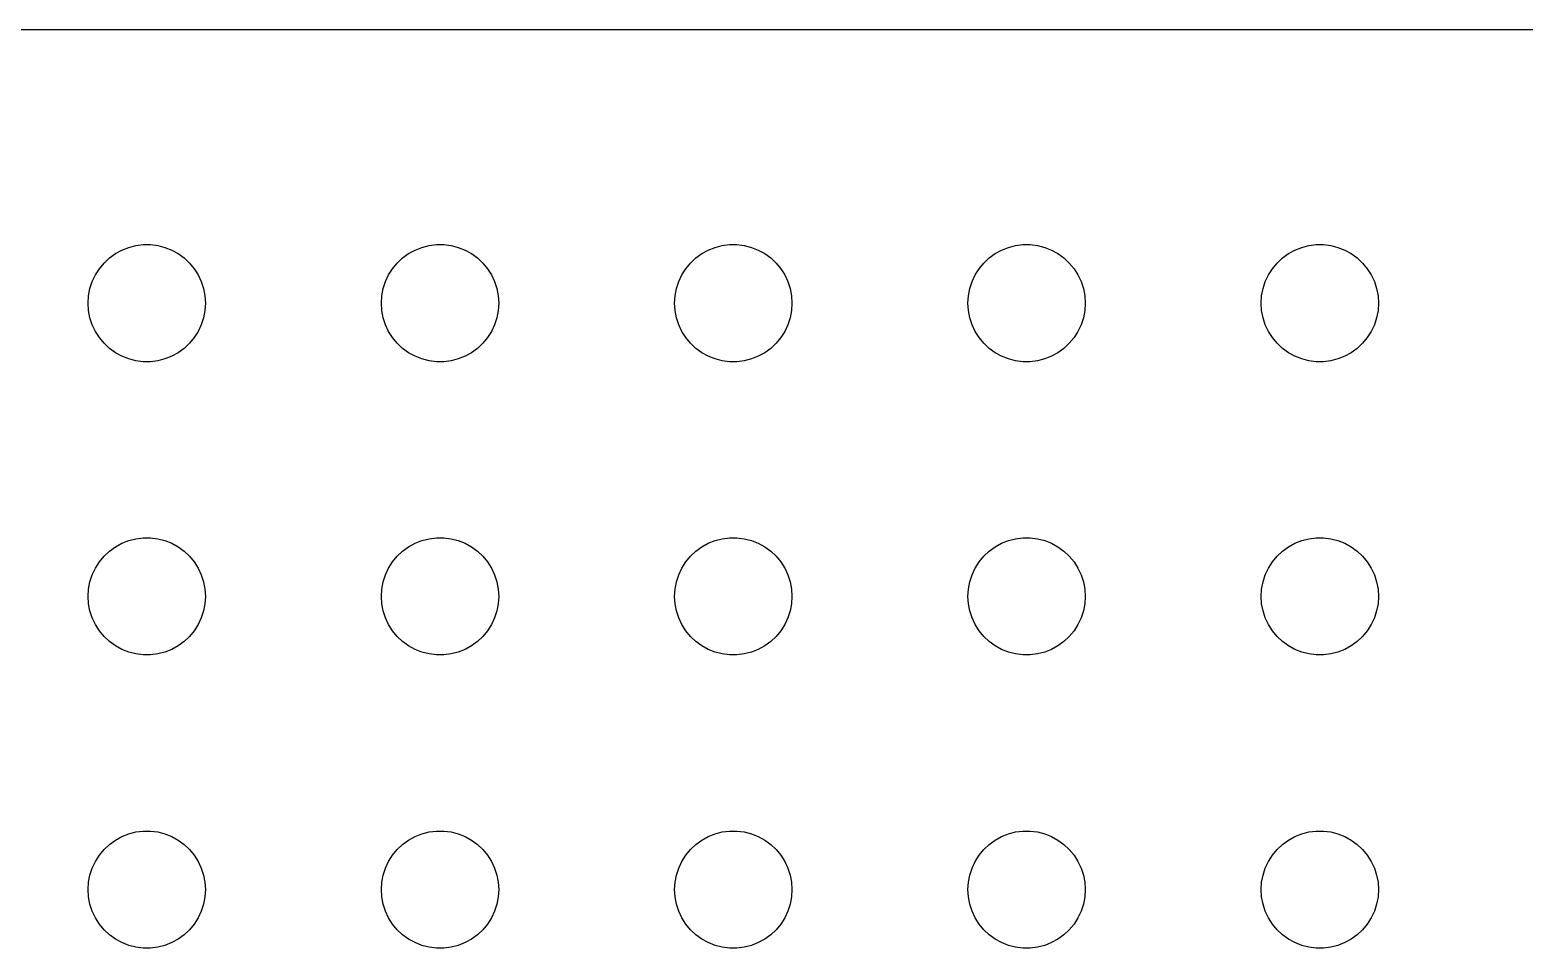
# Model space of a CAD drawing. Header units: metres. Extents: x -74 to 74, y -44 to 44.
# Drawn here: x -2.99 to 35.23, y 21 to 44.49 of the extents above; entities that cross this region are included whole.
import ezdxf

# ---------------------------------------------------------------- set-up
doc = ezdxf.new("R2010")
doc.units = ezdxf.units.M

msp = doc.modelspace()

# ---------------------------------------------------------------- linework, layer by layer
for p, q in [((69.8139, 44.4901), (-69.8139, 44.4901)), ((-0.281067, 38.9734), (-0.094177, 38.997)), ((-0.094177, 38.997), (0.094177, 38.997)), ((0.094177, 38.997), (0.281067, 38.9734)), ((7.21892, 38.9734), (7.40581, 38.997)), ((7.40581, 38.997), (7.59418, 38.997)), ((7.59418, 38.997), (7.78107, 38.9734)), ((14.7189, 38.9734), (14.9058, 38.997)), ((14.9058, 38.997), (15.0942, 38.997)), ((15.0942, 38.997), (15.2811, 38.9734)), ((22.2189, 38.9734), (22.4058, 38.997)), ((22.4058, 38.997), (22.5942, 38.997)), ((22.5942, 38.997), (22.7811, 38.9734)), ((29.7189, 38.9734), (29.9058, 38.997)), ((29.9058, 38.997), (30.0942, 38.997)), ((30.0942, 38.997), (30.2811, 38.9734)), ((-1.09344, 38.5268), (-0.956131, 38.6558)), ((-0.956131, 38.6558), (-0.803726, 38.7665)), ((-0.803726, 38.7665), (-0.638657, 38.8572)), ((-0.638657, 38.8572), (-0.463516, 38.9266)), ((-0.463516, 38.9266), (-0.281067, 38.9734)), ((0.281067, 38.9734), (0.463516, 38.9266)), ((0.463516, 38.9266), (0.638657, 38.8572)), ((0.638657, 38.8572), (0.803726, 38.7665)), ((0.803726, 38.7665), (0.956131, 38.6558)), ((0.956131, 38.6558), (1.09344, 38.5268)), ((6.40654, 38.5268), (6.54385, 38.6558)), ((6.54385, 38.6558), (6.69626, 38.7665)), ((6.69626, 38.7665), (6.86133, 38.8572)), ((6.86133, 38.8572), (7.03647, 38.9266)), ((7.03647, 38.9266), (7.21892, 38.9734)), ((7.78107, 38.9734), (7.96352, 38.9266)), ((7.96352, 38.9266), (8.13866, 38.8572)), ((8.13866, 38.8572), (8.30373, 38.7665)), ((8.30373, 38.7665), (8.45613, 38.6558)), ((8.45613, 38.6558), (8.59344, 38.5268)), ((13.9065, 38.5268), (14.0439, 38.6558)), ((14.0439, 38.6558), (14.1963, 38.7665)), ((14.1963, 38.7665), (14.3613, 38.8572)), ((14.3613, 38.8572), (14.5365, 38.9266)), ((14.5365, 38.9266), (14.7189, 38.9734)), ((15.2811, 38.9734), (15.4635, 38.9266)), ((15.4635, 38.9266), (15.6387, 38.8572)), ((15.6387, 38.8572), (15.8037, 38.7665)), ((15.8037, 38.7665), (15.9561, 38.6558)), ((15.9561, 38.6558), (16.0934, 38.5268)), ((21.4065, 38.5268), (21.5439, 38.6558)), ((21.5439, 38.6558), (21.6963, 38.7665)), ((21.6963, 38.7665), (21.8613, 38.8572)), ((21.8613, 38.8572), (22.0365, 38.9266)), ((22.0365, 38.9266), (22.2189, 38.9734)), ((22.7811, 38.9734), (22.9635, 38.9266)), ((22.9635, 38.9266), (23.1387, 38.8572)), ((23.1387, 38.8572), (23.3037, 38.7665)), ((23.3037, 38.7665), (23.4561, 38.6558)), ((23.4561, 38.6558), (23.5934, 38.5268)), ((28.9065, 38.5268), (29.0439, 38.6558)), ((29.0439, 38.6558), (29.1963, 38.7665)), ((29.1963, 38.7665), (29.3613, 38.8572)), ((29.3613, 38.8572), (29.5365, 38.9266)), ((29.5365, 38.9266), (29.7189, 38.9734)), ((30.2811, 38.9734), (30.4635, 38.9266)), ((30.4635, 38.9266), (30.6387, 38.8572)), ((30.6387, 38.8572), (30.8037, 38.7665)), ((30.8037, 38.7665), (30.9561, 38.6558)), ((30.9561, 38.6558), (31.0934, 38.5268)), ((-1.39465, 38.0522), (-1.31445, 38.2226)), ((-1.31445, 38.2226), (-1.21352, 38.3817)), ((-1.21352, 38.3817), (-1.09344, 38.5268)), ((1.09344, 38.5268), (1.21352, 38.3817)), ((1.21352, 38.3817), (1.31445, 38.2226)), ((1.31445, 38.2226), (1.39465, 38.0522)), ((6.10533, 38.0522), (6.18553, 38.2226)), ((6.18553, 38.2226), (6.28647, 38.3817)), ((6.28647, 38.3817), (6.40654, 38.5268)), ((8.59344, 38.5268), (8.71352, 38.3817)), ((8.71352, 38.3817), (8.81445, 38.2226)), ((8.81445, 38.2226), (8.89465, 38.0522)), ((13.6053, 38.0522), (13.6855, 38.2226)), ((13.6855, 38.2226), (13.7865, 38.3817)), ((13.7865, 38.3817), (13.9065, 38.5268)), ((16.0934, 38.5268), (16.2135, 38.3817)), ((16.2135, 38.3817), (16.3145, 38.2226)), ((16.3145, 38.2226), (16.3947, 38.0522)), ((21.1053, 38.0522), (21.1855, 38.2226)), ((21.1855, 38.2226), (21.2865, 38.3817)), ((21.2865, 38.3817), (21.4065, 38.5268)), ((23.5934, 38.5268), (23.7135, 38.3817)), ((23.7135, 38.3817), (23.8145, 38.2226)), ((23.8145, 38.2226), (23.8947, 38.0522)), ((28.6053, 38.0522), (28.6855, 38.2226)), ((28.6855, 38.2226), (28.7865, 38.3817)), ((28.7865, 38.3817), (28.9065, 38.5268)), ((31.0934, 38.5268), (31.2135, 38.3817)), ((31.2135, 38.3817), (31.3145, 38.2226)), ((31.3145, 38.2226), (31.3947, 38.0522)), ((-1.48816, 37.688), (-1.45287, 37.873)), ((-1.45287, 37.873), (-1.39465, 38.0522)), ((1.39465, 38.0522), (1.45287, 37.873)), ((1.45287, 37.873), (1.48816, 37.688)), ((6.01183, 37.688), (6.04712, 37.873)), ((6.04712, 37.873), (6.10533, 38.0522)), ((8.89465, 38.0522), (8.95287, 37.873)), ((8.95287, 37.873), (8.98816, 37.688)), ((13.5118, 37.688), (13.5471, 37.873)), ((13.5471, 37.873), (13.6053, 38.0522)), ((16.3947, 38.0522), (16.4529, 37.873)), ((16.4529, 37.873), (16.4882, 37.688)), ((21.0118, 37.688), (21.0471, 37.873)), ((21.0471, 37.873), (21.1053, 38.0522)), ((23.8947, 38.0522), (23.9529, 37.873)), ((23.9529, 37.873), (23.9882, 37.688)), ((28.5118, 37.688), (28.5471, 37.873)), ((28.5471, 37.873), (28.6053, 38.0522)), ((31.3947, 38.0522), (31.4529, 37.873)), ((31.4529, 37.873), (31.4882, 37.688)), ((-1.5, 37.5), (-1.48816, 37.688)), ((-1.48816, 37.312), (-1.5, 37.5)), ((1.48816, 37.688), (1.5, 37.5)), ((1.5, 37.5), (1.48816, 37.312)), ((6, 37.5), (6.01183, 37.688)), ((6.01183, 37.312), (6, 37.5)), ((8.98816, 37.688), (9, 37.5)), ((9, 37.5), (8.98816, 37.312)), ((13.5, 37.5), (13.5118, 37.688)), ((13.5118, 37.312), (13.5, 37.5)), ((16.4882, 37.688), (16.5, 37.5)), ((16.5, 37.5), (16.4882, 37.312)), ((21, 37.5), (21.0118, 37.688)), ((21.0118, 37.312), (21, 37.5)), ((23.9882, 37.688), (24, 37.5)), ((24, 37.5), (23.9882, 37.312)), ((28.5, 37.5), (28.5118, 37.688)), ((28.5118, 37.312), (28.5, 37.5)), ((31.4882, 37.688), (31.5, 37.5)), ((31.5, 37.5), (31.4882, 37.312)), ((-1.45287, 37.127), (-1.48816, 37.312)), ((-1.39465, 36.9478), (-1.45287, 37.127)), ((1.45287, 37.127), (1.39465, 36.9478)), ((1.48816, 37.312), (1.45287, 37.127)), ((6.04712, 37.127), (6.01183, 37.312)), ((6.10533, 36.9478), (6.04712, 37.127)), ((8.95287, 37.127), (8.89465, 36.9478)), ((8.98816, 37.312), (8.95287, 37.127)), ((13.5471, 37.127), (13.5118, 37.312)), ((13.6053, 36.9478), (13.5471, 37.127)), ((16.4529, 37.127), (16.3947, 36.9478)), ((16.4882, 37.312), (16.4529, 37.127)), ((21.0471, 37.127), (21.0118, 37.312)), ((21.1053, 36.9478), (21.0471, 37.127)), ((23.9529, 37.127), (23.8947, 36.9478)), ((23.9882, 37.312), (23.9529, 37.127)), ((28.5471, 37.127), (28.5118, 37.312)), ((28.6053, 36.9478), (28.5471, 37.127)), ((31.4529, 37.127), (31.3947, 36.9478)), ((31.4882, 37.312), (31.4529, 37.127)), ((-1.31445, 36.7774), (-1.39465, 36.9478)), ((-1.21352, 36.6183), (-1.31445, 36.7774)), ((1.31445, 36.7774), (1.21352, 36.6183)), ((1.39465, 36.9478), (1.31445, 36.7774)), ((6.18553, 36.7774), (6.10533, 36.9478)), ((6.28647, 36.6183), (6.18553, 36.7774)), ((8.81445, 36.7774), (8.71352, 36.6183)), ((8.89465, 36.9478), (8.81445, 36.7774)), ((13.6855, 36.7774), (13.6053, 36.9478)), ((13.7865, 36.6183), (13.6855, 36.7774)), ((16.3145, 36.7774), (16.2135, 36.6183)), ((16.3947, 36.9478), (16.3145, 36.7774)), ((21.1855, 36.7774), (21.1053, 36.9478)), ((21.2865, 36.6183), (21.1855, 36.7774)), ((23.8145, 36.7774), (23.7135, 36.6183)), ((23.8947, 36.9478), (23.8145, 36.7774)), ((28.6855, 36.7774), (28.6053, 36.9478)), ((28.7865, 36.6183), (28.6855, 36.7774)), ((31.3145, 36.7774), (31.2135, 36.6183)), ((31.3947, 36.9478), (31.3145, 36.7774)), ((-1.09344, 36.4732), (-1.21352, 36.6183)), ((-0.956131, 36.3442), (-1.09344, 36.4732)), ((-0.803726, 36.2335), (-0.956131, 36.3442)), ((0.956131, 36.3442), (0.803726, 36.2335)), ((1.09344, 36.4732), (0.956131, 36.3442)), ((1.21352, 36.6183), (1.09344, 36.4732)), ((6.40654, 36.4732), (6.28647, 36.6183)), ((6.54385, 36.3442), (6.40654, 36.4732)), ((6.69626, 36.2335), (6.54385, 36.3442)), ((8.45613, 36.3442), (8.30373, 36.2335)), ((8.59344, 36.4732), (8.45613, 36.3442)), ((8.71352, 36.6183), (8.59344, 36.4732)), ((13.9065, 36.4732), (13.7865, 36.6183)), ((14.0439, 36.3442), (13.9065, 36.4732)), ((14.1963, 36.2335), (14.0439, 36.3442)), ((15.9561, 36.3442), (15.8037, 36.2335)), ((16.0934, 36.4732), (15.9561, 36.3442)), ((16.2135, 36.6183), (16.0934, 36.4732)), ((21.4065, 36.4732), (21.2865, 36.6183)), ((21.5439, 36.3442), (21.4065, 36.4732)), ((21.6963, 36.2335), (21.5439, 36.3442)), ((23.4561, 36.3442), (23.3037, 36.2335)), ((23.5934, 36.4732), (23.4561, 36.3442)), ((23.7135, 36.6183), (23.5934, 36.4732)), ((28.9065, 36.4732), (28.7865, 36.6183)), ((29.0439, 36.3442), (28.9065, 36.4732)), ((29.1963, 36.2335), (29.0439, 36.3442)), ((30.9561, 36.3442), (30.8037, 36.2335)), ((31.0934, 36.4732), (30.9561, 36.3442)), ((31.2135, 36.6183), (31.0934, 36.4732)), ((-0.638657, 36.1428), (-0.803726, 36.2335)), ((-0.463516, 36.0734), (-0.638657, 36.1428)), ((-0.281067, 36.0266), (-0.463516, 36.0734)), ((-0.094177, 36.003), (-0.281067, 36.0266)), ((0.094177, 36.003), (-0.094177, 36.003)), ((0.281067, 36.0266), (0.094177, 36.003)), ((0.463516, 36.0734), (0.281067, 36.0266)), ((0.638657, 36.1428), (0.463516, 36.0734)), ((0.803726, 36.2335), (0.638657, 36.1428)), ((6.86133, 36.1428), (6.69626, 36.2335)), ((7.03647, 36.0734), (6.86133, 36.1428)), ((7.21892, 36.0266), (7.03647, 36.0734)), ((7.40581, 36.003), (7.21892, 36.0266)), ((7.59418, 36.003), (7.40581, 36.003)), ((7.78107, 36.0266), (7.59418, 36.003)), ((7.96352, 36.0734), (7.78107, 36.0266)), ((8.13866, 36.1428), (7.96352, 36.0734)), ((8.30373, 36.2335), (8.13866, 36.1428)), ((14.3613, 36.1428), (14.1963, 36.2335)), ((14.5365, 36.0734), (14.3613, 36.1428)), ((14.7189, 36.0266), (14.5365, 36.0734)), ((14.9058, 36.003), (14.7189, 36.0266)), ((15.0942, 36.003), (14.9058, 36.003)), ((15.2811, 36.0266), (15.0942, 36.003)), ((15.4635, 36.0734), (15.2811, 36.0266)), ((15.6387, 36.1428), (15.4635, 36.0734)), ((15.8037, 36.2335), (15.6387, 36.1428)), ((21.8613, 36.1428), (21.6963, 36.2335)), ((22.0365, 36.0734), (21.8613, 36.1428)), ((22.2189, 36.0266), (22.0365, 36.0734)), ((22.4058, 36.003), (22.2189, 36.0266)), ((22.5942, 36.003), (22.4058, 36.003)), ((22.7811, 36.0266), (22.5942, 36.003)), ((22.9635, 36.0734), (22.7811, 36.0266)), ((23.1387, 36.1428), (22.9635, 36.0734)), ((23.3037, 36.2335), (23.1387, 36.1428)), ((29.3613, 36.1428), (29.1963, 36.2335)), ((29.5365, 36.0734), (29.3613, 36.1428)), ((29.7189, 36.0266), (29.5365, 36.0734)), ((29.9058, 36.003), (29.7189, 36.0266)), ((30.0942, 36.003), (29.9058, 36.003)), ((30.2811, 36.0266), (30.0942, 36.003)), ((30.4635, 36.0734), (30.2811, 36.0266)), ((30.6387, 36.1428), (30.4635, 36.0734)), ((30.8037, 36.2335), (30.6387, 36.1428)), ((-0.803726, 31.2665), (-0.638657, 31.3572)), ((-0.638657, 31.3572), (-0.463516, 31.4266)), ((-0.463516, 31.4266), (-0.281067, 31.4734)), ((-0.281067, 31.4734), (-0.094177, 31.497)), ((-0.094177, 31.497), (0.094177, 31.497)), ((0.094177, 31.497), (0.281067, 31.4734)), ((0.281067, 31.4734), (0.463516, 31.4266)), ((0.463516, 31.4266), (0.638657, 31.3572)), ((0.638657, 31.3572), (0.803726, 31.2665)), ((6.69626, 31.2665), (6.86133, 31.3572)), ((6.86133, 31.3572), (7.03647, 31.4266)), ((7.03647, 31.4266), (7.21892, 31.4734)), ((7.21892, 31.4734), (7.40581, 31.497)), ((7.40581, 31.497), (7.59418, 31.497)), ((7.59418, 31.497), (7.78107, 31.4734)), ((7.78107, 31.4734), (7.96352, 31.4266)), ((7.96352, 31.4266), (8.13866, 31.3572)), ((8.13866, 31.3572), (8.30373, 31.2665)), ((14.1963, 31.2665), (14.3613, 31.3572)), ((14.3613, 31.3572), (14.5365, 31.4266)), ((14.5365, 31.4266), (14.7189, 31.4734)), ((14.7189, 31.4734), (14.9058, 31.497)), ((14.9058, 31.497), (15.0942, 31.497)), ((15.0942, 31.497), (15.2811, 31.4734)), ((15.2811, 31.4734), (15.4635, 31.4266)), ((15.4635, 31.4266), (15.6387, 31.3572)), ((15.6387, 31.3572), (15.8037, 31.2665)), ((21.6963, 31.2665), (21.8613, 31.3572)), ((21.8613, 31.3572), (22.0365, 31.4266)), ((22.0365, 31.4266), (22.2189, 31.4734)), ((22.2189, 31.4734), (22.4058, 31.497)), ((22.4058, 31.497), (22.5942, 31.497)), ((22.5942, 31.497), (22.7811, 31.4734)), ((22.7811, 31.4734), (22.9635, 31.4266)), ((22.9635, 31.4266), (23.1387, 31.3572)), ((23.1387, 31.3572), (23.3037, 31.2665)), ((29.1963, 31.2665), (29.3613, 31.3572)), ((29.3613, 31.3572), (29.5365, 31.4266)), ((29.5365, 31.4266), (29.7189, 31.4734)), ((29.7189, 31.4734), (29.9058, 31.497)), ((29.9058, 31.497), (30.0942, 31.497)), ((30.0942, 31.497), (30.2811, 31.4734)), ((30.2811, 31.4734), (30.4635, 31.4266)), ((30.4635, 31.4266), (30.6387, 31.3572)), ((30.6387, 31.3572), (30.8037, 31.2665)), ((-1.21352, 30.8817), (-1.09344, 31.0268)), ((-1.09344, 31.0268), (-0.956131, 31.1558)), ((-0.956131, 31.1558), (-0.803726, 31.2665)), ((0.803726, 31.2665), (0.956131, 31.1558)), ((0.956131, 31.1558), (1.09344, 31.0268)), ((1.09344, 31.0268), (1.21352, 30.8817)), ((6.28647, 30.8817), (6.40654, 31.0268)), ((6.40654, 31.0268), (6.54385, 31.1558)), ((6.54385, 31.1558), (6.69626, 31.2665)), ((8.30373, 31.2665), (8.45613, 31.1558)), ((8.45613, 31.1558), (8.59344, 31.0268)), ((8.59344, 31.0268), (8.71352, 30.8817)), ((13.7865, 30.8817), (13.9065, 31.0268)), ((13.9065, 31.0268), (14.0439, 31.1558)), ((14.0439, 31.1558), (14.1963, 31.2665)), ((15.8037, 31.2665), (15.9561, 31.1558)), ((15.9561, 31.1558), (16.0934, 31.0268)), ((16.0934, 31.0268), (16.2135, 30.8817)), ((21.2865, 30.8817), (21.4065, 31.0268)), ((21.4065, 31.0268), (21.5439, 31.1558)), ((21.5439, 31.1558), (21.6963, 31.2665)), ((23.3037, 31.2665), (23.4561, 31.1558)), ((23.4561, 31.1558), (23.5934, 31.0268)), ((23.5934, 31.0268), (23.7135, 30.8817)), ((28.7865, 30.8817), (28.9065, 31.0268)), ((28.9065, 31.0268), (29.0439, 31.1558)), ((29.0439, 31.1558), (29.1963, 31.2665)), ((30.8037, 31.2665), (30.9561, 31.1558)), ((30.9561, 31.1558), (31.0934, 31.0268)), ((31.0934, 31.0268), (31.2135, 30.8817)), ((-1.39465, 30.5522), (-1.31445, 30.7226)), ((-1.31445, 30.7226), (-1.21352, 30.8817)), ((1.21352, 30.8817), (1.31445, 30.7226)), ((1.31445, 30.7226), (1.39465, 30.5522)), ((6.10533, 30.5522), (6.18553, 30.7226)), ((6.18553, 30.7226), (6.28647, 30.8817)), ((8.71352, 30.8817), (8.81445, 30.7226)), ((8.81445, 30.7226), (8.89465, 30.5522)), ((13.6053, 30.5522), (13.6855, 30.7226)), ((13.6855, 30.7226), (13.7865, 30.8817)), ((16.2135, 30.8817), (16.3145, 30.7226)), ((16.3145, 30.7226), (16.3947, 30.5522)), ((21.1053, 30.5522), (21.1855, 30.7226)), ((21.1855, 30.7226), (21.2865, 30.8817)), ((23.7135, 30.8817), (23.8145, 30.7226)), ((23.8145, 30.7226), (23.8947, 30.5522)), ((28.6053, 30.5522), (28.6855, 30.7226)), ((28.6855, 30.7226), (28.7865, 30.8817)), ((31.2135, 30.8817), (31.3145, 30.7226)), ((31.3145, 30.7226), (31.3947, 30.5522)), ((-1.48816, 30.188), (-1.45287, 30.373)), ((-1.45287, 30.373), (-1.39465, 30.5522)), ((1.39465, 30.5522), (1.45287, 30.373)), ((1.45287, 30.373), (1.48816, 30.188)), ((6.01183, 30.188), (6.04712, 30.373)), ((6.04712, 30.373), (6.10533, 30.5522)), ((8.89465, 30.5522), (8.95287, 30.373)), ((8.95287, 30.373), (8.98816, 30.188)), ((13.5118, 30.188), (13.5471, 30.373)), ((13.5471, 30.373), (13.6053, 30.5522)), ((16.3947, 30.5522), (16.4529, 30.373)), ((16.4529, 30.373), (16.4882, 30.188)), ((21.0118, 30.188), (21.0471, 30.373)), ((21.0471, 30.373), (21.1053, 30.5522)), ((23.8947, 30.5522), (23.9529, 30.373)), ((23.9529, 30.373), (23.9882, 30.188)), ((28.5118, 30.188), (28.5471, 30.373)), ((28.5471, 30.373), (28.6053, 30.5522)), ((31.3947, 30.5522), (31.4529, 30.373)), ((31.4529, 30.373), (31.4882, 30.188)), ((-1.5, 30), (-1.48816, 30.188)), ((-1.48816, 29.812), (-1.5, 30)), ((-1.45287, 29.627), (-1.48816, 29.812)), ((1.48816, 29.812), (1.45287, 29.627)), ((1.48816, 30.188), (1.5, 30)), ((1.5, 30), (1.48816, 29.812)), ((6, 30), (6.01183, 30.188)), ((6.01183, 29.812), (6, 30)), ((6.04712, 29.627), (6.01183, 29.812)), ((8.98816, 29.812), (8.95287, 29.627)), ((8.98816, 30.188), (9, 30)), ((9, 30), (8.98816, 29.812)), ((13.5, 30), (13.5118, 30.188)), ((13.5118, 29.812), (13.5, 30)), ((13.5471, 29.627), (13.5118, 29.812)), ((16.4882, 29.812), (16.4529, 29.627)), ((16.4882, 30.188), (16.5, 30)), ((16.5, 30), (16.4882, 29.812)), ((21, 30), (21.0118, 30.188)), ((21.0118, 29.812), (21, 30)), ((21.0471, 29.627), (21.0118, 29.812)), ((23.9882, 29.812), (23.9529, 29.627)), ((23.9882, 30.188), (24, 30)), ((24, 30), (23.9882, 29.812)), ((28.5, 30), (28.5118, 30.188)), ((28.5118, 29.812), (28.5, 30)), ((28.5471, 29.627), (28.5118, 29.812)), ((31.4882, 29.812), (31.4529, 29.627)), ((31.4882, 30.188), (31.5, 30)), ((31.5, 30), (31.4882, 29.812)), ((-1.39465, 29.4478), (-1.45287, 29.627)), ((-1.31445, 29.2774), (-1.39465, 29.4478)), ((1.39465, 29.4478), (1.31445, 29.2774)), ((1.45287, 29.627), (1.39465, 29.4478)), ((6.10533, 29.4478), (6.04712, 29.627)), ((6.18553, 29.2774), (6.10533, 29.4478)), ((8.89465, 29.4478), (8.81445, 29.2774)), ((8.95287, 29.627), (8.89465, 29.4478)), ((13.6053, 29.4478), (13.5471, 29.627)), ((13.6855, 29.2774), (13.6053, 29.4478)), ((16.3947, 29.4478), (16.3145, 29.2774)), ((16.4529, 29.627), (16.3947, 29.4478)), ((21.1053, 29.4478), (21.0471, 29.627)), ((21.1855, 29.2774), (21.1053, 29.4478)), ((23.8947, 29.4478), (23.8145, 29.2774)), ((23.9529, 29.627), (23.8947, 29.4478)), ((28.6053, 29.4478), (28.5471, 29.627)), ((28.6855, 29.2774), (28.6053, 29.4478)), ((31.3947, 29.4478), (31.3145, 29.2774)), ((31.4529, 29.627), (31.3947, 29.4478)), ((-1.21352, 29.1183), (-1.31445, 29.2774)), ((-1.09344, 28.9732), (-1.21352, 29.1183)), ((1.21352, 29.1183), (1.09344, 28.9732)), ((1.31445, 29.2774), (1.21352, 29.1183)), ((6.28647, 29.1183), (6.18553, 29.2774)), ((6.40654, 28.9732), (6.28647, 29.1183)), ((8.71352, 29.1183), (8.59344, 28.9732)), ((8.81445, 29.2774), (8.71352, 29.1183)), ((13.7865, 29.1183), (13.6855, 29.2774)), ((13.9065, 28.9732), (13.7865, 29.1183)), ((16.2135, 29.1183), (16.0934, 28.9732)), ((16.3145, 29.2774), (16.2135, 29.1183)), ((21.2865, 29.1183), (21.1855, 29.2774)), ((21.4065, 28.9732), (21.2865, 29.1183)), ((23.7135, 29.1183), (23.5934, 28.9732)), ((23.8145, 29.2774), (23.7135, 29.1183)), ((28.7865, 29.1183), (28.6855, 29.2774)), ((28.9065, 28.9732), (28.7865, 29.1183)), ((31.2135, 29.1183), (31.0934, 28.9732)), ((31.3145, 29.2774), (31.2135, 29.1183)), ((-0.956131, 28.8442), (-1.09344, 28.9732)), ((-0.803726, 28.7335), (-0.956131, 28.8442)), ((-0.638657, 28.6427), (-0.803726, 28.7335)), ((0.803726, 28.7335), (0.638657, 28.6427)), ((0.956131, 28.8442), (0.803726, 28.7335)), ((1.09344, 28.9732), (0.956131, 28.8442)), ((6.54385, 28.8442), (6.40654, 28.9732)), ((6.69626, 28.7335), (6.54385, 28.8442)), ((6.86133, 28.6427), (6.69626, 28.7335)), ((8.30373, 28.7335), (8.13866, 28.6427)), ((8.45613, 28.8442), (8.30373, 28.7335)), ((8.59344, 28.9732), (8.45613, 28.8442)), ((14.0439, 28.8442), (13.9065, 28.9732)), ((14.1963, 28.7335), (14.0439, 28.8442)), ((14.3613, 28.6427), (14.1963, 28.7335)), ((15.8037, 28.7335), (15.6387, 28.6427)), ((15.9561, 28.8442), (15.8037, 28.7335)), ((16.0934, 28.9732), (15.9561, 28.8442)), ((21.5439, 28.8442), (21.4065, 28.9732)), ((21.6963, 28.7335), (21.5439, 28.8442)), ((21.8613, 28.6427), (21.6963, 28.7335)), ((23.3037, 28.7335), (23.1387, 28.6427)), ((23.4561, 28.8442), (23.3037, 28.7335)), ((23.5934, 28.9732), (23.4561, 28.8442)), ((29.0439, 28.8442), (28.9065, 28.9732)), ((29.1963, 28.7335), (29.0439, 28.8442)), ((29.3613, 28.6427), (29.1963, 28.7335)), ((30.8037, 28.7335), (30.6387, 28.6427)), ((30.9561, 28.8442), (30.8037, 28.7335)), ((31.0934, 28.9732), (30.9561, 28.8442)), ((-0.463516, 28.5734), (-0.638657, 28.6427)), ((-0.281067, 28.5266), (-0.463516, 28.5734)), ((-0.094177, 28.503), (-0.281067, 28.5266)), ((0.094177, 28.503), (-0.094177, 28.503)), ((0.281067, 28.5266), (0.094177, 28.503)), ((0.463516, 28.5734), (0.281067, 28.5266)), ((0.638657, 28.6427), (0.463516, 28.5734)), ((7.03647, 28.5734), (6.86133, 28.6427)), ((7.21892, 28.5266), (7.03647, 28.5734)), ((7.40581, 28.503), (7.21892, 28.5266)), ((7.59418, 28.503), (7.40581, 28.503)), ((7.78107, 28.5266), (7.59418, 28.503)), ((7.96352, 28.5734), (7.78107, 28.5266)), ((8.13866, 28.6427), (7.96352, 28.5734)), ((14.5365, 28.5734), (14.3613, 28.6427)), ((14.7189, 28.5266), (14.5365, 28.5734)), ((14.9058, 28.503), (14.7189, 28.5266)), ((15.0942, 28.503), (14.9058, 28.503)), ((15.2811, 28.5266), (15.0942, 28.503)), ((15.4635, 28.5734), (15.2811, 28.5266)), ((15.6387, 28.6427), (15.4635, 28.5734)), ((22.0365, 28.5734), (21.8613, 28.6427)), ((22.2189, 28.5266), (22.0365, 28.5734)), ((22.4058, 28.503), (22.2189, 28.5266)), ((22.5942, 28.503), (22.4058, 28.503)), ((22.7811, 28.5266), (22.5942, 28.503)), ((22.9635, 28.5734), (22.7811, 28.5266)), ((23.1387, 28.6427), (22.9635, 28.5734)), ((29.5365, 28.5734), (29.3613, 28.6427)), ((29.7189, 28.5266), (29.5365, 28.5734)), ((29.9058, 28.503), (29.7189, 28.5266)), ((30.0942, 28.503), (29.9058, 28.503)), ((30.2811, 28.5266), (30.0942, 28.503)), ((30.4635, 28.5734), (30.2811, 28.5266)), ((30.6387, 28.6427), (30.4635, 28.5734)), ((-0.956131, 23.6558), (-0.803726, 23.7665)), ((-0.803726, 23.7665), (-0.638657, 23.8572)), ((-0.638657, 23.8572), (-0.463516, 23.9266)), ((-0.463516, 23.9266), (-0.281067, 23.9734)), ((-0.281067, 23.9734), (-0.094177, 23.997)), ((-0.094177, 23.997), (0.094177, 23.997)), ((0.094177, 23.997), (0.281067, 23.9734)), ((0.281067, 23.9734), (0.463516, 23.9266)), ((0.463516, 23.9266), (0.638657, 23.8572)), ((0.638657, 23.8572), (0.803726, 23.7665)), ((0.803726, 23.7665), (0.956131, 23.6558)), ((6.54385, 23.6558), (6.69626, 23.7665)), ((6.69626, 23.7665), (6.86133, 23.8572)), ((6.86133, 23.8572), (7.03647, 23.9266)), ((7.03647, 23.9266), (7.21892, 23.9734)), ((7.21892, 23.9734), (7.40581, 23.997)), ((7.40581, 23.997), (7.59418, 23.997)), ((7.59418, 23.997), (7.78107, 23.9734)), ((7.78107, 23.9734), (7.96352, 23.9266)), ((7.96352, 23.9266), (8.13866, 23.8572)), ((8.13866, 23.8572), (8.30373, 23.7665)), ((8.30373, 23.7665), (8.45613, 23.6558)), ((14.0439, 23.6558), (14.1963, 23.7665)), ((14.1963, 23.7665), (14.3613, 23.8572)), ((14.3613, 23.8572), (14.5365, 23.9266)), ((14.5365, 23.9266), (14.7189, 23.9734)), ((14.7189, 23.9734), (14.9058, 23.997)), ((14.9058, 23.997), (15.0942, 23.997)), ((15.0942, 23.997), (15.2811, 23.9734)), ((15.2811, 23.9734), (15.4635, 23.9266)), ((15.4635, 23.9266), (15.6387, 23.8572)), ((15.6387, 23.8572), (15.8037, 23.7665)), ((15.8037, 23.7665), (15.9561, 23.6558)), ((21.5439, 23.6558), (21.6963, 23.7665)), ((21.6963, 23.7665), (21.8613, 23.8572)), ((21.8613, 23.8572), (22.0365, 23.9266)), ((22.0365, 23.9266), (22.2189, 23.9734)), ((22.2189, 23.9734), (22.4058, 23.997)), ((22.4058, 23.997), (22.5942, 23.997)), ((22.5942, 23.997), (22.7811, 23.9734)), ((22.7811, 23.9734), (22.9635, 23.9266)), ((22.9635, 23.9266), (23.1387, 23.8572)), ((23.1387, 23.8572), (23.3037, 23.7665)), ((23.3037, 23.7665), (23.4561, 23.6558)), ((29.0439, 23.6558), (29.1963, 23.7665)), ((29.1963, 23.7665), (29.3613, 23.8572)), ((29.3613, 23.8572), (29.5365, 23.9266)), ((29.5365, 23.9266), (29.7189, 23.9734)), ((29.7189, 23.9734), (29.9058, 23.997)), ((29.9058, 23.997), (30.0942, 23.997)), ((30.0942, 23.997), (30.2811, 23.9734)), ((30.2811, 23.9734), (30.4635, 23.9266)), ((30.4635, 23.9266), (30.6387, 23.8572)), ((30.6387, 23.8572), (30.8037, 23.7665)), ((30.8037, 23.7665), (30.9561, 23.6558)), ((-1.31445, 23.2226), (-1.21352, 23.3817)), ((-1.21352, 23.3817), (-1.09344, 23.5268)), ((-1.09344, 23.5268), (-0.956131, 23.6558)), ((0.956131, 23.6558), (1.09344, 23.5268)), ((1.09344, 23.5268), (1.21352, 23.3817)), ((1.21352, 23.3817), (1.31445, 23.2226)), ((6.18553, 23.2226), (6.28647, 23.3817)), ((6.28647, 23.3817), (6.40654, 23.5268)), ((6.40654, 23.5268), (6.54385, 23.6558)), ((8.45613, 23.6558), (8.59344, 23.5268)), ((8.59344, 23.5268), (8.71352, 23.3817)), ((8.71352, 23.3817), (8.81445, 23.2226)), ((13.6855, 23.2226), (13.7865, 23.3817)), ((13.7865, 23.3817), (13.9065, 23.5268)), ((13.9065, 23.5268), (14.0439, 23.6558)), ((15.9561, 23.6558), (16.0934, 23.5268)), ((16.0934, 23.5268), (16.2135, 23.3817)), ((16.2135, 23.3817), (16.3145, 23.2226)), ((21.1855, 23.2226), (21.2865, 23.3817)), ((21.2865, 23.3817), (21.4065, 23.5268)), ((21.4065, 23.5268), (21.5439, 23.6558)), ((23.4561, 23.6558), (23.5934, 23.5268)), ((23.5934, 23.5268), (23.7135, 23.3817)), ((23.7135, 23.3817), (23.8145, 23.2226)), ((28.6855, 23.2226), (28.7865, 23.3817)), ((28.7865, 23.3817), (28.9065, 23.5268)), ((28.9065, 23.5268), (29.0439, 23.6558)), ((30.9561, 23.6558), (31.0934, 23.5268)), ((31.0934, 23.5268), (31.2135, 23.3817)), ((31.2135, 23.3817), (31.3145, 23.2226)), ((-1.45287, 22.873), (-1.39465, 23.0522)), ((-1.39465, 23.0522), (-1.31445, 23.2226)), ((1.31445, 23.2226), (1.39465, 23.0522)), ((1.39465, 23.0522), (1.45287, 22.873)), ((6.04712, 22.873), (6.10533, 23.0522)), ((6.10533, 23.0522), (6.18553, 23.2226)), ((8.81445, 23.2226), (8.89465, 23.0522)), ((8.89465, 23.0522), (8.95287, 22.873)), ((13.5471, 22.873), (13.6053, 23.0522)), ((13.6053, 23.0522), (13.6855, 23.2226)), ((16.3145, 23.2226), (16.3947, 23.0522)), ((16.3947, 23.0522), (16.4529, 22.873)), ((21.0471, 22.873), (21.1053, 23.0522)), ((21.1053, 23.0522), (21.1855, 23.2226)), ((23.8145, 23.2226), (23.8947, 23.0522)), ((23.8947, 23.0522), (23.9529, 22.873)), ((28.5471, 22.873), (28.6053, 23.0522)), ((28.6053, 23.0522), (28.6855, 23.2226)), ((31.3145, 23.2226), (31.3947, 23.0522)), ((31.3947, 23.0522), (31.4529, 22.873)), ((-1.5, 22.5), (-1.48816, 22.688)), ((-1.48816, 22.688), (-1.45287, 22.873)), ((1.45287, 22.873), (1.48816, 22.688)), ((1.48816, 22.688), (1.5, 22.5)), ((6, 22.5), (6.01183, 22.688)), ((6.01183, 22.688), (6.04712, 22.873)), ((8.95287, 22.873), (8.98816, 22.688)), ((8.98816, 22.688), (9, 22.5)), ((13.5, 22.5), (13.5118, 22.688)), ((13.5118, 22.688), (13.5471, 22.873)), ((16.4529, 22.873), (16.4882, 22.688)), ((16.4882, 22.688), (16.5, 22.5)), ((21, 22.5), (21.0118, 22.688)), ((21.0118, 22.688), (21.0471, 22.873)), ((23.9529, 22.873), (23.9882, 22.688)), ((23.9882, 22.688), (24, 22.5)), ((28.5, 22.5), (28.5118, 22.688)), ((28.5118, 22.688), (28.5471, 22.873)), ((31.4529, 22.873), (31.4882, 22.688)), ((31.4882, 22.688), (31.5, 22.5)), ((-1.48816, 22.312), (-1.5, 22.5)), ((-1.45287, 22.127), (-1.48816, 22.312)), ((1.48816, 22.312), (1.45287, 22.127)), ((1.5, 22.5), (1.48816, 22.312)), ((6.01183, 22.312), (6, 22.5)), ((6.04712, 22.127), (6.01183, 22.312)), ((8.98816, 22.312), (8.95287, 22.127)), ((9, 22.5), (8.98816, 22.312)), ((13.5118, 22.312), (13.5, 22.5)), ((13.5471, 22.127), (13.5118, 22.312)), ((16.4882, 22.312), (16.4529, 22.127)), ((16.5, 22.5), (16.4882, 22.312)), ((21.0118, 22.312), (21, 22.5)), ((21.0471, 22.127), (21.0118, 22.312)), ((23.9882, 22.312), (23.9529, 22.127)), ((24, 22.5), (23.9882, 22.312)), ((28.5118, 22.312), (28.5, 22.5)), ((28.5471, 22.127), (28.5118, 22.312)), ((31.4882, 22.312), (31.4529, 22.127)), ((31.5, 22.5), (31.4882, 22.312)), ((-1.39465, 21.9478), (-1.45287, 22.127)), ((-1.31445, 21.7774), (-1.39465, 21.9478)), ((1.39465, 21.9478), (1.31445, 21.7774)), ((1.45287, 22.127), (1.39465, 21.9478)), ((6.10533, 21.9478), (6.04712, 22.127)), ((6.18553, 21.7774), (6.10533, 21.9478)), ((8.89465, 21.9478), (8.81445, 21.7774)), ((8.95287, 22.127), (8.89465, 21.9478)), ((13.6053, 21.9478), (13.5471, 22.127)), ((13.6855, 21.7774), (13.6053, 21.9478)), ((16.3947, 21.9478), (16.3145, 21.7774)), ((16.4529, 22.127), (16.3947, 21.9478)), ((21.1053, 21.9478), (21.0471, 22.127)), ((21.1855, 21.7774), (21.1053, 21.9478)), ((23.8947, 21.9478), (23.8145, 21.7774)), ((23.9529, 22.127), (23.8947, 21.9478)), ((28.6053, 21.9478), (28.5471, 22.127)), ((28.6855, 21.7774), (28.6053, 21.9478)), ((31.3947, 21.9478), (31.3145, 21.7774)), ((31.4529, 22.127), (31.3947, 21.9478)), ((-1.21352, 21.6183), (-1.31445, 21.7774)), ((-1.09344, 21.4732), (-1.21352, 21.6183)), ((-0.956131, 21.3442), (-1.09344, 21.4732)), ((1.09344, 21.4732), (0.956131, 21.3442)), ((1.21352, 21.6183), (1.09344, 21.4732)), ((1.31445, 21.7774), (1.21352, 21.6183)), ((6.28647, 21.6183), (6.18553, 21.7774)), ((6.40654, 21.4732), (6.28647, 21.6183)), ((6.54385, 21.3442), (6.40654, 21.4732)), ((8.59344, 21.4732), (8.45613, 21.3442)), ((8.71352, 21.6183), (8.59344, 21.4732)), ((8.81445, 21.7774), (8.71352, 21.6183)), ((13.7865, 21.6183), (13.6855, 21.7774)), ((13.9065, 21.4732), (13.7865, 21.6183)), ((14.0439, 21.3442), (13.9065, 21.4732)), ((16.0934, 21.4732), (15.9561, 21.3442)), ((16.2135, 21.6183), (16.0934, 21.4732)), ((16.3145, 21.7774), (16.2135, 21.6183)), ((21.2865, 21.6183), (21.1855, 21.7774)), ((21.4065, 21.4732), (21.2865, 21.6183)), ((21.5439, 21.3442), (21.4065, 21.4732)), ((23.5934, 21.4732), (23.4561, 21.3442)), ((23.7135, 21.6183), (23.5934, 21.4732)), ((23.8145, 21.7774), (23.7135, 21.6183)), ((28.7865, 21.6183), (28.6855, 21.7774)), ((28.9065, 21.4732), (28.7865, 21.6183)), ((29.0439, 21.3442), (28.9065, 21.4732)), ((31.0934, 21.4732), (30.9561, 21.3442)), ((31.2135, 21.6183), (31.0934, 21.4732)), ((31.3145, 21.7774), (31.2135, 21.6183)), ((-0.803726, 21.2335), (-0.956131, 21.3442)), ((-0.638657, 21.1427), (-0.803726, 21.2335)), ((-0.463516, 21.0734), (-0.638657, 21.1427)), ((-0.281067, 21.0266), (-0.463516, 21.0734)), ((-0.094177, 21.003), (-0.281067, 21.0266)), ((0.281067, 21.0266), (0.094177, 21.003)), ((0.463516, 21.0734), (0.281067, 21.0266)), ((0.638657, 21.1427), (0.463516, 21.0734)), ((0.803726, 21.2335), (0.638657, 21.1427)), ((0.956131, 21.3442), (0.803726, 21.2335)), ((6.69626, 21.2335), (6.54385, 21.3442)), ((6.86133, 21.1427), (6.69626, 21.2335)), ((7.03647, 21.0734), (6.86133, 21.1427)), ((7.21892, 21.0266), (7.03647, 21.0734)), ((7.40581, 21.003), (7.21892, 21.0266)), ((7.78107, 21.0266), (7.59418, 21.003)), ((7.96352, 21.0734), (7.78107, 21.0266)), ((8.13866, 21.1427), (7.96352, 21.0734)), ((8.30373, 21.2335), (8.13866, 21.1427)), ((8.45613, 21.3442), (8.30373, 21.2335)), ((14.1963, 21.2335), (14.0439, 21.3442)), ((14.3613, 21.1427), (14.1963, 21.2335)), ((14.5365, 21.0734), (14.3613, 21.1427)), ((14.7189, 21.0266), (14.5365, 21.0734)), ((14.9058, 21.003), (14.7189, 21.0266)), ((15.2811, 21.0266), (15.0942, 21.003)), ((15.4635, 21.0734), (15.2811, 21.0266)), ((15.6387, 21.1427), (15.4635, 21.0734)), ((15.8037, 21.2335), (15.6387, 21.1427)), ((15.9561, 21.3442), (15.8037, 21.2335)), ((21.6963, 21.2335), (21.5439, 21.3442)), ((21.8613, 21.1427), (21.6963, 21.2335)), ((22.0365, 21.0734), (21.8613, 21.1427)), ((22.2189, 21.0266), (22.0365, 21.0734)), ((22.4058, 21.003), (22.2189, 21.0266)), ((22.7811, 21.0266), (22.5942, 21.003)), ((22.9635, 21.0734), (22.7811, 21.0266)), ((23.1387, 21.1427), (22.9635, 21.0734)), ((23.3037, 21.2335), (23.1387, 21.1427)), ((23.4561, 21.3442), (23.3037, 21.2335)), ((29.1963, 21.2335), (29.0439, 21.3442)), ((29.3613, 21.1427), (29.1963, 21.2335)), ((29.5365, 21.0734), (29.3613, 21.1427)), ((29.7189, 21.0266), (29.5365, 21.0734)), ((29.9058, 21.003), (29.7189, 21.0266)), ((30.2811, 21.0266), (30.0942, 21.003)), ((30.4635, 21.0734), (30.2811, 21.0266)), ((30.6387, 21.1427), (30.4635, 21.0734)), ((30.8037, 21.2335), (30.6387, 21.1427)), ((30.9561, 21.3442), (30.8037, 21.2335)), ((0.094177, 21.003), (-0.094177, 21.003)), ((7.59418, 21.003), (7.40581, 21.003)), ((15.0942, 21.003), (14.9058, 21.003)), ((22.5942, 21.003), (22.4058, 21.003)), ((30.0942, 21.003), (29.9058, 21.003))]:
    msp.add_line(p, q)

doc.saveas('drawing.dxf')
